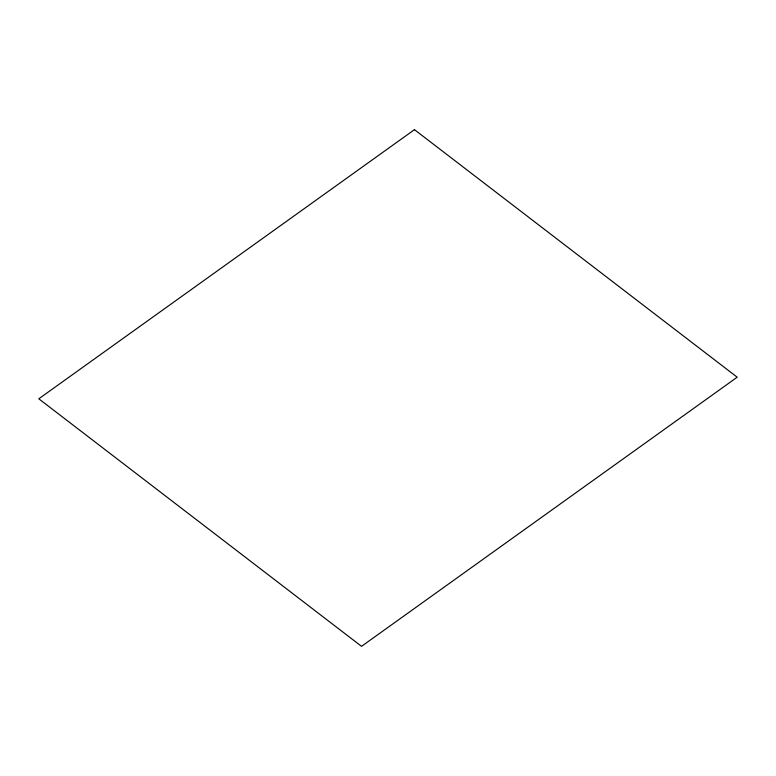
<?xml version="1.0" encoding="UTF-8"?>
<svg xmlns="http://www.w3.org/2000/svg" width="776" height="776" viewBox="0 0 776 776"><rect width="100%" height="100%" fill="white"/><g stroke="black" fill="none" stroke-linecap="round" stroke-linejoin="round"><path stroke-width="1.16" d="M414.462 129.66L38.8 398.806L361.538 646.34L737.2 377.194L414.462 129.66"/></g></svg>
